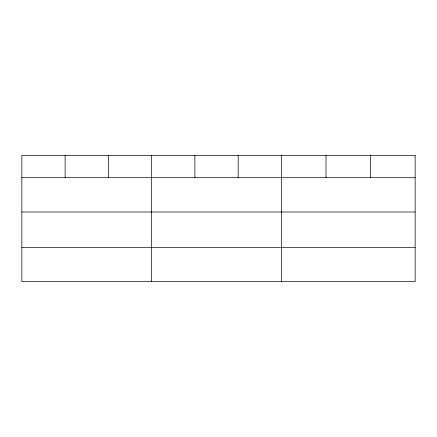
<?xml version="1.0" encoding="UTF-8"?>
<svg xmlns="http://www.w3.org/2000/svg" width="437" height="437" viewBox="0 0 437 437"><rect width="100%" height="100%" fill="white"/><g stroke="black" fill="none" stroke-linecap="round" stroke-linejoin="round"><path stroke-width="0.66" d="M21.85 177.695L415.15 177.695M21.85 211.989L415.15 211.989M21.85 247.326L415.15 247.326M370.576 155.381L370.576 177.695M326.002 155.381L326.002 177.695M281.428 155.381L281.428 281.619M238.165 155.381L238.165 177.695M194.902 155.381L194.902 177.695M151.639 155.381L151.639 281.619M108.376 155.381L108.376 177.695M65.113 155.381L65.113 177.695M415.15 155.381L21.85 155.381L21.85 281.619L415.15 281.619L415.15 155.381"/></g></svg>
